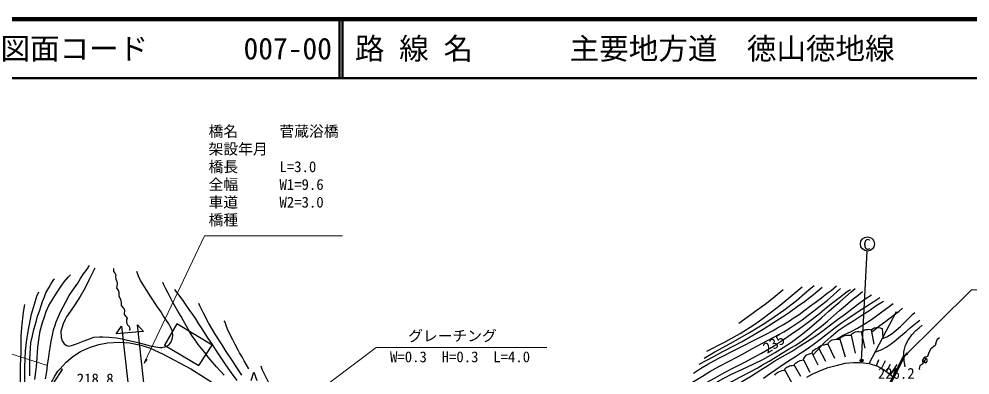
# Model space of a CAD drawing. Units: millimetres, scale not verified. Extents: x 40000 to 680000, y 20000 to 380000.
# Drawn here: x 123513 to 284500, y 319776 to 380000 of the extents above; entities that cross this region are included whole.
import ezdxf
from ezdxf.enums import TextEntityAlignment as Align

# ---------------------------------------------------------------- set-up
doc = ezdxf.new("R2010")
doc.units = ezdxf.units.MM
doc.header["$LTSCALE"] = 1000
for name, color, linetype, lineweight in [('M-BGD', 7, 'Continuous', 25), ('M-BGD-EXST', 7, 'Continuous', 25), ('M-STR-HTXT', 7, 'Continuous', 13), ('M-TTL', 2, 'Continuous', 140), ('M-TTL-LINE', 7, 'Continuous', 50)]:
    doc.layers.add(name, color=color, linetype=linetype, lineweight=lineweight)
doc.layers.add('M-BMK-HTXT', color=7, linetype='Continuous')
doc.layers.add('M-TTL-TXT', color=7, linetype='Continuous')
doc.styles.add('ＭＳ ゴシック', font='')
doc.styles.get('ＭＳ ゴシック').set_extended_font_data('MS Gothic')

# ---------------------------------------------------------------- blocks, each defined once
blk = doc.blocks.new('open_arrow')
at = {"color": 0, "linetype": 'Continuous', "lineweight": -2}
blk.add_lwpolyline([(7.5, 1.25), (0, 0), (7.5, -1.25)], dxfattribs=at)

msp = doc.modelspace()

# ---------------------------------------------------------------- hatches: boundary and pattern name
at = {"layer": 'M-BGD-EXST'}
msp.add_hatch(color=256, dxfattribs=at).paths.add_polyline_path([(265934, 322109, 1), (266373, 322348, 0.41421), (266034, 322448, 0.41421)])

# ---------------------------------------------------------------- linework, layer by layer
at = {"layer": 'M-BGD'}
for p, q in [((267436, 321700), (272088, 330506)), ((266106, 327085), (266725, 324314)), ((267799, 327420), (268206, 324986)), ((262448, 325827), (263386, 322854)), ((264360, 326488), (265041, 323453)), ((258847, 324372), (260064, 322095)), ((260459, 325011), (261568, 322619)), ((256312, 322310), (257366, 320231)), ((257803, 323401), (258728, 321498)), ((268687, 321320), (269068, 322371)), ((269545, 320886), (270205, 322202)), ((269746, 316113), (273318, 323059)), ((269924, 316022), (273496, 322968)), ((253142, 320616), (254474, 318207)), ((254753, 321462), (255816, 319560)), ((270373, 320340), (271034, 321594)), ((271024, 319821), (272178, 321569))]:
    msp.add_line(p, q, dxfattribs=at)
for points in [[(128003, 319121), (128161, 320029), (128265, 320742), (128362, 321513), (128514, 322463), (128612, 323348), (128783, 324383), (128935, 325500), (129191, 326499), (129356, 327385), (129618, 328177), (129807, 328755), (130173, 329659), (130533, 330456), (131009, 331324), (131435, 332158), (132022, 333217), (132645, 334145), (133458, 335312), (133930, 336083), (134437, 336897), (135050, 337700), (135461, 338284)], [(126209, 319021), (126358, 320281), (126493, 321210), (126578, 322653), (126691, 324496), (126904, 326101), (127088, 327245), (127513, 328680), (127810, 329614), (128108, 330516), (128561, 331556), (129397, 332895), (129943, 333774), (130544, 334651), (131174, 335521), (131890, 336394), (132216, 336712)], [(136353, 337866), (135906, 336941), (135411, 335942), (134702, 334533), (133880, 333076), (132937, 331647), (132250, 330593), (131565, 329595), (131324, 329143), (131006, 328453), (130735, 327671), (130597, 327160), (130633, 326133), (130820, 325555), (131160, 325029), (131589, 324740), (131931, 324677), (132384, 324764), (133256, 325039), (134371, 325487), (135181, 325805), (136164, 326151), (137122, 326248), (137681, 326252), (138698, 326199), (139995, 326036), (140998, 325901), (141876, 325688), (143188, 325380), (144080, 325177), (144929, 324946), (145725, 324729), (146695, 324517), (147360, 324440), (147688, 324449), (148442, 324579), (148920, 324938), (149294, 325401), (149449, 325855), (149539, 326406), (149500, 326999), (149400, 327487), (149091, 327976), (148855, 328412), (148372, 329150), (147978, 329718), (147509, 330492), (146880, 331384), (145827, 333007), (144096, 335772), (143736, 336506), (143462, 337293)], [(139534, 337772), (139514, 337295), (139788, 336940), (139900, 336696), (139829, 336422), (139920, 335965), (140093, 335600), (140154, 335265), (140073, 334725), (140042, 334461), (140317, 334096), (140398, 333781), (140398, 333375), (140408, 333131), (140693, 332591), (140754, 332307), (140805, 331931), (140825, 331525), (141161, 331138), (141323, 330945), (141344, 330560), (141313, 330225), (141303, 329981), (141679, 329614), (141842, 329320), (141700, 329035), (141730, 328761), (141771, 328477), (141872, 328244), (142136, 328000), (142228, 327767), (142258, 327452), (142187, 327300)], [(125350, 319655), (125326, 321021), (125351, 322447), (125452, 324324), (125523, 325191), (125782, 326409), (126028, 327449), (126261, 328180), (126468, 329009), (126668, 329720), (126966, 330595), (127270, 331487), (127503, 332230), (127833, 333022), (128079, 333694), (128532, 334510), (128914, 335124), (129418, 335938), (129514, 336058)], [(158249, 319729), (157585, 320469), (156958, 321155), (156237, 321973), (155525, 322809), (155167, 323269), (154397, 324227), (153868, 324958), (153281, 325775), (152906, 326304), (152356, 327155), (151893, 328031), (151344, 328944), (150940, 329646), (150382, 330560), (149939, 331361), (149506, 332150), (149102, 332919), (148755, 333612), (148340, 334376), (148052, 335040), (147859, 335415)], [(239517, 322596), (241291, 323667), (243919, 325103), (247196, 326945), (249759, 328537), (251359, 329597), (252998, 330722), (255062, 332318), (256491, 333552), (257561, 334475), (258097, 334933)], [(124131, 306664), (124383, 308279), (124475, 310344), (124626, 312210), (124689, 313590), (124583, 315303), (124520, 317547), (124520, 321130), (124618, 323861), (124850, 325785), (125160, 327738), (125643, 330069), (126125, 331745), (126548, 333111), (126862, 333823)], [(160427, 318850), (159461, 320111), (158521, 321515), (157732, 322671), (156857, 324028), (156270, 324940), (155377, 326247), (155050, 326784), (154401, 327745), (153858, 328593), (153441, 329292), (152934, 330002), (152331, 330864), (151698, 331736), (151274, 332354), (150737, 333093), (150447, 333502), (150156, 333845), (149881, 334246)], [(234380, 313041), (235796, 314258), (237458, 315559), (238792, 316521), (240639, 317857), (242101, 318819), (244017, 319842), (245874, 320677), (247895, 321654), (249438, 322407), (251542, 323593), (252899, 324428), (254269, 325346), (255626, 326320), (256998, 327424), (258146, 328387), (259378, 329456), (260631, 330546), (261458, 331295), (262444, 332175), (263410, 333021), (264366, 333835), (265090, 334380)], [(234516, 314280), (236112, 315815), (237324, 316739), (238488, 317566), (239868, 318514), (241346, 319310), (242966, 320174), (244683, 321097), (246389, 321963), (247757, 322659), (249200, 323453), (251254, 324665), (252937, 325771), (254233, 326694), (255627, 327657), (256900, 328533), (257812, 329216), (259000, 330164), (260213, 331187), (261294, 332051), (262386, 332902), (263721, 333913), (264249, 334249)], [(236689, 317971), (237784, 318711), (239211, 319595), (240471, 320336), (241975, 321209), (243715, 322129), (245009, 322781), (246103, 323367), (247576, 324188), (249257, 325083), (251318, 326191), (253008, 327094), (254063, 327750), (255102, 328440), (256091, 329130), (257090, 329894), (258086, 330648), (259113, 331461), (260316, 332400), (261399, 333355), (262588, 334423)], [(237687, 320060), (238905, 320861), (240149, 321608), (241123, 322181), (242073, 322653), (242898, 323089), (244166, 323725), (245296, 324322), (246349, 324819), (247532, 325452), (248728, 326032), (249973, 326655), (251042, 327258), (251928, 327755), (252950, 328334), (253931, 328921), (254761, 329482), (255569, 330033), (256604, 330786), (257345, 331336), (258284, 332019), (259348, 332849), (260330, 333603), (261011, 334087), (261925, 334845)], [(238671, 321588), (239960, 322300), (241125, 322888), (242655, 323720), (244528, 324724), (245908, 325457), (247850, 326561), (249477, 327541), (251228, 328659), (252734, 329618), (253959, 330401), (255254, 331340), (256478, 332223), (258010, 333378), (259489, 334611)], [(239935, 323782), (243055, 325394), (245610, 326795), (247893, 328276), (249245, 329240), (250920, 330458), (252354, 331588), (254079, 332981), (256079, 334710)], [(242166, 317539), (243118, 318126), (244399, 318793), (245769, 319504), (247285, 320305), (248486, 320954), (249359, 321491), (250498, 322131), (251512, 322727), (252599, 323405), (253898, 324188), (254894, 324766), (255850, 325400), (257140, 326324), (258315, 327260), (259339, 328043), (260390, 328907), (261395, 329796), (262420, 330670), (263416, 331524), (264726, 332673), (265553, 333287), (266291, 333909)], [(242805, 316618), (243982, 317381), (245150, 318188), (246253, 318869), (247522, 319642), (249079, 320636), (250253, 321389), (251477, 322145), (252785, 322899), (254258, 323741), (255623, 324629), (256980, 325518), (258213, 326301), (259397, 327103), (260868, 328231), (262071, 329166), (263401, 330132), (264700, 331126), (265703, 331841), (266764, 332654), (267843, 333350)], [(245380, 328563), (246803, 329537), (248298, 330678), (249847, 331772), (251198, 332832), (252858, 334256)], [(123518, 306810), (123656, 308472), (123780, 310185), (123799, 312050), (123755, 313910), (123755, 321322), (123867, 323645), (123886, 326390), (124050, 328377), (124261, 330382), (124508, 331680)], [(161207, 319770), (160475, 320862), (159403, 322486), (158596, 323755), (157890, 324854), (156739, 326679), (155598, 328585), (154727, 330209), (154101, 331472), (153937, 331880)], [(249572, 319211), (250554, 319948), (251657, 320699), (252925, 321599), (254037, 322310), (254962, 322884), (256172, 323669), (257088, 324291), (258159, 325075), (259345, 326000), (260605, 326957), (261668, 327791), (262829, 328642), (263818, 329342), (265063, 330200), (266165, 330892), (267134, 331512), (268221, 332196), (269264, 332889)], [(257923, 323153), (258632, 323917), (259935, 325329), (260949, 326225), (262168, 327275), (263351, 328077), (264841, 328991), (266194, 329887), (267548, 330760), (268622, 331504), (269849, 332257)], [(261889, 325822), (263021, 326514), (264359, 327148), (265458, 327689), (266761, 328459), (267844, 329186), (268673, 329795), (269824, 330624), (270576, 331207), (271472, 331841)], [(267860, 327052), (269264, 328146), (270266, 328862), (271484, 329846), (272486, 330592), (273065, 331053)], [(269671, 325931), (270443, 326251), (271341, 326818), (272023, 327351), (272729, 327987), (273490, 328722), (274004, 329201), (274388, 329611), (274807, 330064), (275138, 330343)], [(162435, 320830), (162013, 321473), (161608, 322150), (161263, 322856), (160864, 323533), (160575, 324084), (160114, 324932), (159726, 325697), (159270, 326576), (158826, 327536), (158582, 328142), (158405, 328691), (158266, 328935)], [(268458, 323633), (269689, 324160), (270288, 324496), (271003, 324959), (271649, 325447), (272419, 326036), (273096, 326626), (273701, 327113), (274385, 327735), (274983, 328245), (275580, 328709), (275988, 329031)], [(251446, 319730), (251555, 319934), (251724, 320087), (251928, 320219), (252134, 320327), (252406, 320446), (252717, 320527), (252944, 320591), (253142, 320616), (253215, 320846), (253334, 320988), (253496, 321093), (253758, 321229), (253968, 321313), (254188, 321361), (254404, 321398), (254618, 321449), (254753, 321462), (254828, 321653), (254947, 321785), (255116, 321900), (255292, 322004), (255502, 322103), (255729, 322211), (256017, 322279), (256312, 322310), (256373, 322543), (256489, 322750), (256631, 322953), (256793, 323109), (257010, 323248), (257190, 323319), (257485, 323411), (257662, 323441), (257803, 323401), (257832, 323645), (257909, 323884), (258097, 324037), (258293, 324168), (258443, 324276), (258732, 324372), (258847, 324372), (259017, 324611), (259167, 324699), (259428, 324807), (259647, 324861), (259871, 324892), (260167, 324965), (260459, 325011), (260536, 325215), (260701, 325403), (260951, 325588), (261182, 325707), (261570, 325799), (261889, 325822), (262321, 325842), (262448, 325827), (262540, 325980), (262709, 326153), (262967, 326315), (263171, 326418), (263390, 326465), (263760, 326488), (264010, 326496), (264360, 326488), (264484, 326724), (264669, 326862), (264876, 326973), (265130, 327077), (265437, 327139), (265703, 327154), (266106, 327085), (266284, 327212), (266515, 327343), (266849, 327470), (267130, 327481), (267376, 327500), (267611, 327496), (267799, 327420), (267985, 327592), (268148, 327713), (268354, 327771), (268595, 327798), (268941, 327802), (269280, 327771), (269618, 327647), (269762, 326103)], [(273538, 321148), (273361, 322226), (273291, 323710), (273591, 324805), (274033, 325670), (274670, 326590), (275359, 327279), (275889, 327773), (276402, 328179)], [(129464, 318551), (130851, 320709), (130497, 320831), (131509, 321940), (132628, 322908), (133930, 323725), (135459, 324426), (137019, 324932), (138498, 325198), (140578, 325302), (142195, 325206), (144151, 324813), (145574, 324350), (147941, 323276), (152589, 320803), (157237, 317906)], [(279357, 326084), (278920, 325756), (278792, 325392), (278610, 324773), (278355, 324591), (277809, 324154), (277463, 323408), (277281, 322916), (276753, 322734), (276461, 322279), (276534, 321679), (275988, 321296), (275915, 320896), (275951, 320678)], [(276461, 322279), (276754, 322017), (276978, 321805), (277148, 321938), (277251, 322126), (277305, 322247), (277178, 322459), (276753, 322734)], [(276754, 322017), (276906, 322265), (277097, 322511)], [(126384, 289874), (126137, 292443), (125967, 294767), (125807, 296578), (125665, 298300), (125523, 299762), (125448, 301630), (125448, 303067), (125372, 305175), (125457, 306929), (125637, 308687), (125939, 310624), (126307, 311907), (126591, 313202), (127053, 314315), (127714, 316006), (128348, 317414), (128933, 318461), (129557, 319568), (130085, 320398), (130497, 320831)], [(171896, 302814), (171304, 305229), (170849, 306753), (170303, 308437), (169735, 309903), (169165, 311407), (168574, 312680), (167732, 314491), (167050, 315980), (166333, 317483), (165742, 318585), (165070, 319930), (164695, 320725), (164479, 321271)], [(256894, 319426), (257794, 319903), (259178, 320511), (260487, 321013), (262047, 321444), (263351, 321746), (264804, 321904), (265904, 321895), (267436, 321700), (268828, 321278), (269999, 320639), (271498, 319443)], [(162813, 318825), (163283, 320263), (163752, 318825)]]:
    msp.add_lwpolyline(points, dxfattribs=at)
for points in [[(148138, 324823), (153937, 321381), (156185, 324832), (150232, 328444)], [(142136, 309643), (146256, 309927), (145703, 308642), (143594, 328275), (144566, 327143), (139963, 326759), (140838, 328016), (143067, 308588)]]:
    msp.add_lwpolyline(points, close=True, dxfattribs=at)
at = {"layer": 'M-BGD-EXST'}
msp.add_line((266154, 322229), (267082, 340747), dxfattribs=at)
for centre, radius in [((267142, 341945), 1200), ((266154, 322229), 250)]:
    msp.add_circle(centre, radius, dxfattribs=at)
at = {"layer": 'M-STR-HTXT'}
for p, q in [((105899, 328463), (128348, 321398)), ((144727, 321793), (144996, 322504)), ((144727, 321793), (145212, 322379))]:
    msp.add_line(p, q, dxfattribs=at)
for points in [[(144727, 321793), (154885, 343319), (178295, 343319)], [(273336, 322896), (284772, 334181), (313672, 334181)], [(172987, 316111), (183988, 324434), (212887, 324434)]]:
    msp.add_lwpolyline(points, dxfattribs=at)
at = {"layer": 'M-TTL'}
msp.add_line((680000, 380000), (40000, 380000), dxfattribs=at)
at = {"layer": 'M-TTL-LINE'}
for p, q in [((177750, 380000), (177750, 370000)), ((178250, 380000), (178250, 370000)), ((40000, 370000), (680000, 370000))]:
    msp.add_line(p, q, dxfattribs=at)

# ---------------------------------------------------------------- block references
at = {"layer": 'M-STR-HTXT', "xscale": 100, "yscale": 100, "rotation": 44.6}
msp.add_blockref('open_arrow', (273336, 322896), dxfattribs=at)

# ---------------------------------------------------------------- texts
at = {"layer": 'M-BGD', "style": 'ＭＳ ゴシック'}
msp.add_text('235', height=1833, rotation=32.012, dxfattribs=at).set_placement((252058, 323862), align=Align.BOTTOM_CENTER)
for s, p in [('226.2', (272014, 318581)), ('218.8', (136408, 317644))]:
    msp.add_text(s, height=1833, dxfattribs=at).set_placement(p, align=Align.BOTTOM_CENTER)
at = {"layer": 'M-BGD-EXST', "style": 'ＭＳ ゴシック'}
msp.add_text('C', height=1833, dxfattribs=at).set_placement((267066, 341870), align=Align.MIDDLE_CENTER)
at = {"layer": 'M-BMK-HTXT', "style": 'ＭＳ ゴシック'}
for s, p in [('橋名', (155605, 359546)), ('菅蔵浴橋', (167605, 359546)), ('架設年月', (155605, 356546)), ('橋長', (155605, 353546)), ('L=3.0', (167605, 353546)), ('全幅', (155605, 350546)), ('W1=9.6', (167605, 350546)), ('車道', (155605, 347546)), ('W2=3.0', (167605, 347546)), ('橋種', (155605, 344546))]:
    msp.add_text(s, height=1833, dxfattribs=at).set_placement(p, align=Align.BOTTOM_LEFT)
at = {"layer": 'M-STR-HTXT', "style": 'ＭＳ ゴシック'}
msp.add_text('グレーチング', height=1833, dxfattribs=at).set_placement((204387, 324934), align=Align.BOTTOM_RIGHT)
msp.add_text('W=0.3\u3000H=0.3\u3000L=4.0', height=1833, dxfattribs=at).set_placement((198175, 322847), align=Align.MIDDLE_CENTER)
at = {"layer": 'M-TTL-TXT', "style": 'ＭＳ ゴシック'}
for s, p in [('図面コード', (120380, 375000)), ('007-00', (161521, 375000)), ('路 線 名', (180380, 375000)), ('主要地方道\u3000徳山徳地線', (216734, 375000))]:
    msp.add_text(s, height=3666, dxfattribs=at).set_placement(p, align=Align.MIDDLE_LEFT)

doc.saveas('drawing.dxf')
